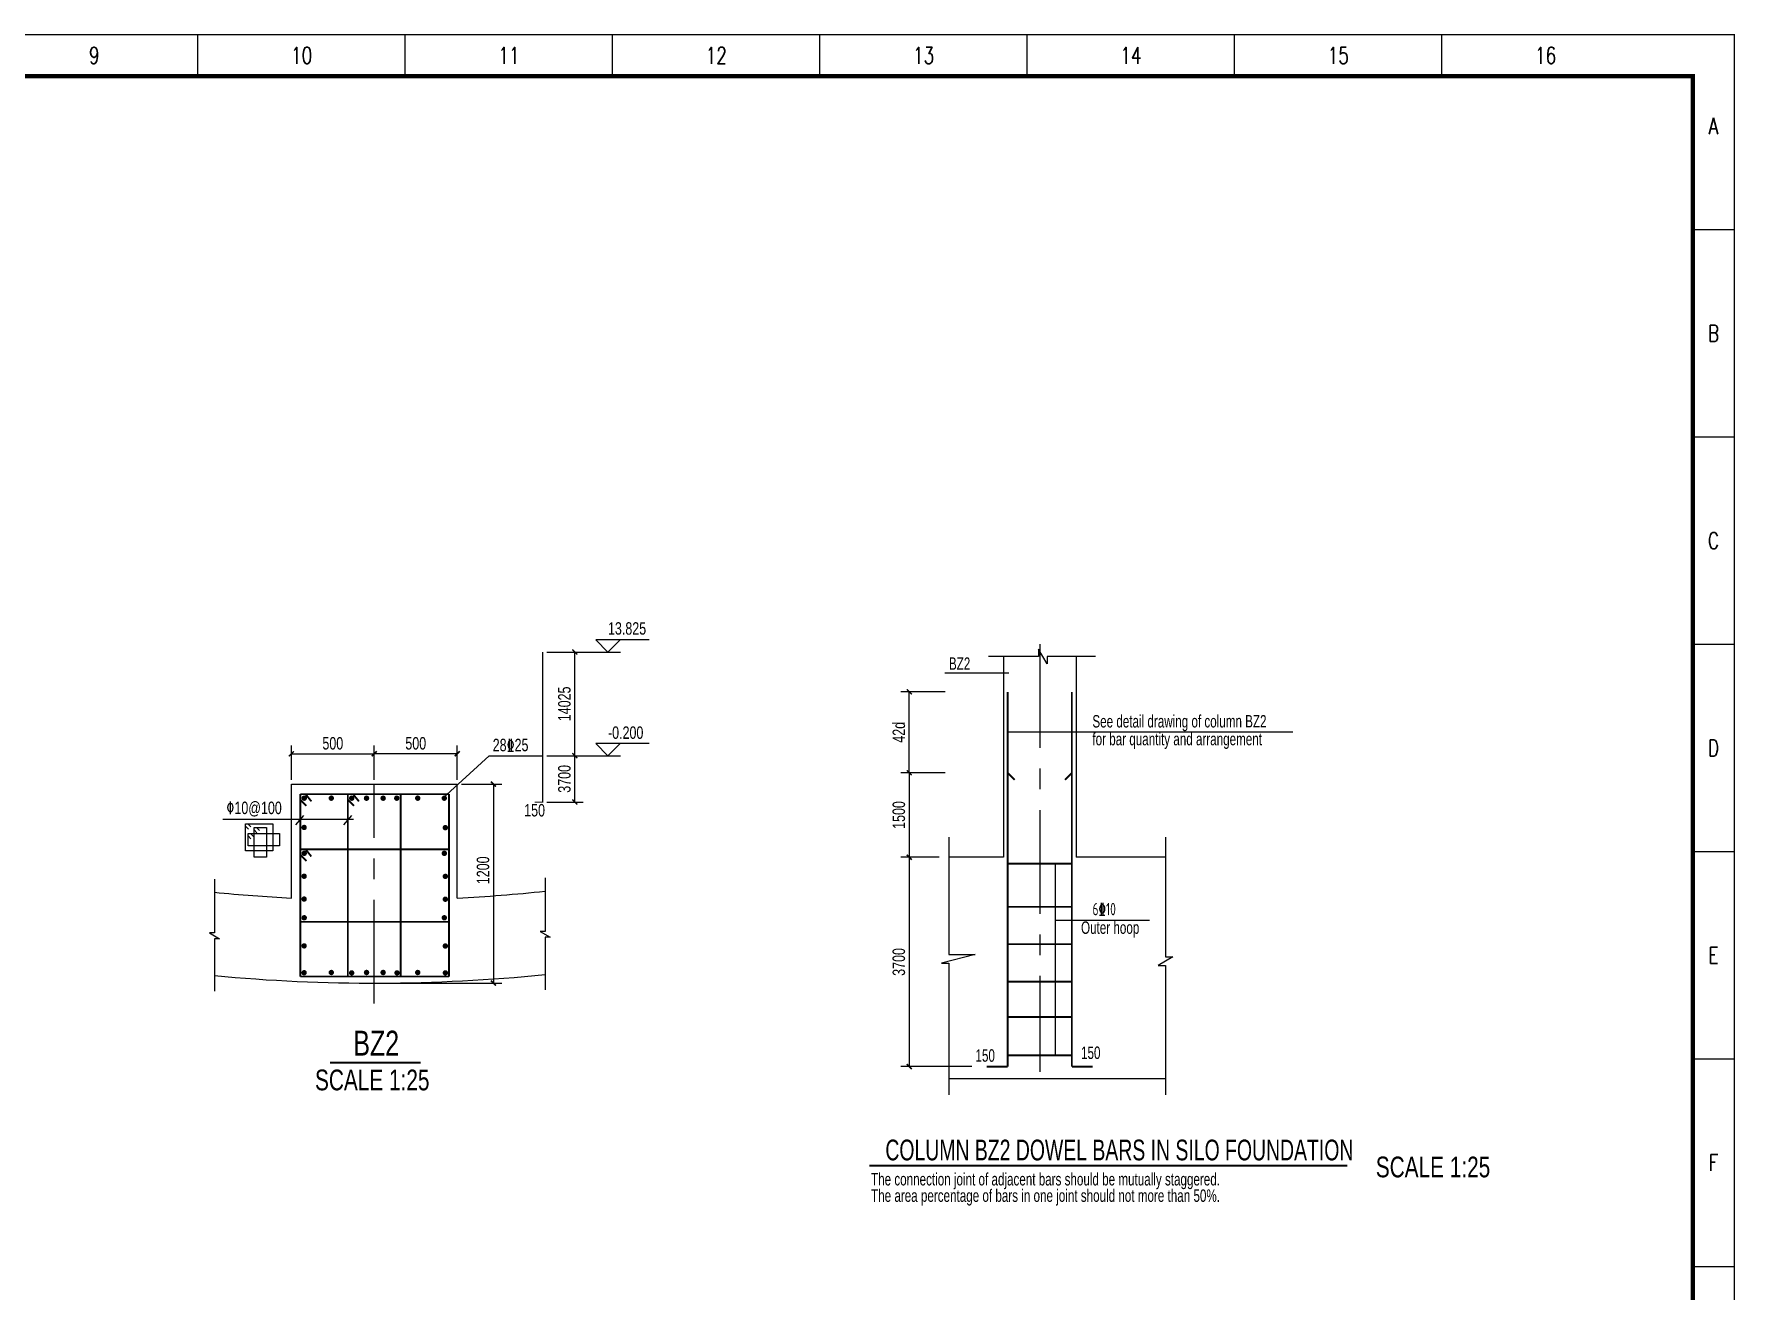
# Model space of a CAD drawing. Extents: x -84745 to 85, y -317996 to 13282.
# Drawn here: x -41629 to -610, y -17030 to 13282 of the extents above; entities that cross this region are included whole.
import ezdxf
from ezdxf.enums import TextEntityAlignment as Align

# ---------------------------------------------------------------- set-up
doc = ezdxf.new("R2010")
doc.units = 0
doc.header["$LTSCALE"] = 2000
doc.header["$MEASUREMENT"] = 0
doc.linetypes.add('CENTER', pattern=[2, 1.25, -0.25, 0.25, -0.25])
doc.layers.get('0').update_dxf_attribs({"linetype": 'CONTINUOUS'})
doc.layers.get('DEFPOINTS').update_dxf_attribs({"linetype": 'CONTINUOUS'})
for name, color, linetype in [('4', 2, 'CONTINUOUS'), ('S_01', 3, 'CONTINUOUS'), ('S_02', 151, 'CENTER'), ('S_04', 2, 'CONTINUOUS'), ('S_05', 7, 'CONTINUOUS'), ('S_06', 1, 'CONTINUOUS'), ('TK', 1, 'CONTINUOUS')]:
    doc.layers.add(name, color=color, linetype=linetype)
doc.styles.add('FS', font='kstxt.shx', dxfattribs={"width": 0.75, "bigfont": 'kshz.shx'})
doc.styles.add('KS', font='kstxt.shx', dxfattribs={"width": 0.75, "bigfont": 'kshz.shx'})
doc.styles.add('TK-HZ', font='txt.shx', dxfattribs={"width": 0.8, "bigfont": 'hztxt.shx'})
doc.styles.add('样3', font='tssdeng.shx', dxfattribs={"width": 0.7, "height": 300, "bigfont": 'tssdchn.shx'})
doc.dimstyles.new('Dim1', dxfattribs={"dimtxt": 300, "dimasz": 120, "dimexe": 200, "dimexo": 100, "dimgap": 100, "dimtad": 1, "dimdec": 0, "dimzin": 14, "dimdsep": 46, "dimtxsty": 'KS', "dimblk": 'ARCHTICK', "dimblk1": 'ARCHTICK', "dimblk2": 'ARCHTICK', "dimcen": -900, "dimclrd": 7, "dimclre": 7, "dimclrt": 2, "dimadec": 0, "dimazin": 0, "dimtfac": 1, "dimtdec": 0, "dimtix": 1, "dimtmove": 2, "dimatfit": 2, "dimfxl": 1, "dimtolj": 1, "dimtzin": 14, "dimarcsym": 0})
doc.dimstyles.new('KS100', dxfattribs={"dimtxt": 300, "dimasz": 120, "dimexe": 200, "dimexo": 100, "dimgap": 100, "dimtad": 1, "dimdec": 0, "dimzin": 14, "dimdsep": 46, "dimtxsty": 'KS', "dimblk": 'ARCHTICK', "dimcen": -900, "dimclrd": 7, "dimclre": 7, "dimclrt": 2, "dimadec": 0, "dimazin": 0, "dimtfac": 1, "dimtdec": 0, "dimtix": 1, "dimtmove": 2, "dimatfit": 2, "dimfxl": 1, "dimtolj": 1, "dimtzin": 14, "dimarcsym": 0})

# ---------------------------------------------------------------- blocks, each defined once
blk = doc.blocks.new('A1-1')
at = {"layer": 'TK', "color": 7}
for p, q in [((47050, 58400), (47050, 59400)), ((52050, 58400), (52050, 59400)), ((57050, 58400), (57050, 59400)), ((62050, 58400), (62050, 59400)), ((67050, 58400), (67050, 59400)), ((72050, 58400), (72050, 59400)), ((77050, 58400), (77050, 59400)), ((83100, 54700), (84100, 54700)), ((83100, 49700), (84100, 49700)), ((83100, 44700), (84100, 44700)), ((83100, 39700), (84100, 39700)), ((83100, 34700), (84100, 34700)), ((83100, 29700), (84100, 29700))]:
    blk.add_line(p, q, dxfattribs=at)
for points, const_width in [([(0, 0), (84100, 0), (84100, 59400), (3.637978807091713e-12, 59400)], 35), ([(2500, 999.9999999999997), (83100, 999.9999999999997), (83100, 58400), (2500.000000000004, 58400)], 100)]:
    blk.add_lwpolyline(points, close=True, dxfattribs=dict(at, const_width=const_width))
at = {"layer": 'TK', "color": 7, "style": 'TK-HZ', "width": 0.75}
for s, p in [('9', (44550, 58900)), ('10', (49550, 58900)), ('11', (54550, 58900)), ('12', (59550, 58900)), ('13', (64550, 58900)), ('14', (69550, 58900)), ('15', (74550, 58900)), ('16', (79550, 58900)), ('A', (83600, 57200)), ('B', (83600, 52200)), ('C', (83600, 47200)), ('D', (83600, 42200)), ('E', (83600, 37200)), ('F', (83600, 32200))]:
    blk.add_text(s, height=400, dxfattribs=at).set_placement(p, align=Align.MIDDLE_CENTER)
blk = doc.blocks.new('_ArchTick')
at = {"color": 0, "linetype": 'ByBlock', "const_width": 0.3}
blk.add_lwpolyline([(-0.5, -0.5), (0.5, 0.5)], dxfattribs=at)
blk = doc.blocks.new('*D200')
at = {"color": 7, "lineweight": -2, "transparency": 16777216}
for p, q in [((-29262.84580499032, -1622.871120600812), (-28387.79307504097, -1622.871120600812)), ((-28587.79307504097, -4121.174568042476), (-28587.79307504097, -1622.871120600812)), ((-29262.84580499032, -4121.174568042476), (-28387.79307504097, -4121.174568042476))]:
    blk.add_line(p, q, dxfattribs=at)
at = {"layer": 'DEFPOINTS', "color": 0, "transparency": 16777216}
for p in [(-29362.84580499032, -1622.871120600812), (-28587.79307504097, -1622.871120600812), (-29362.84580499032, -4121.174568042476)]:
    blk.add_point(p, dxfattribs=at)
at = {"color": 7, "linetype": 'ByBlock', "lineweight": -2, "transparency": 16777216, "xscale": 120, "yscale": 120, "zscale": 120}
for p, rotation in [((-28587.79307504097, -1622.871120600812), 90), ((-28587.79307504097, -4121.174568042476), 270)]:
    blk.add_blockref('_ArchTick', p, dxfattribs=dict(at, rotation=rotation))
at = {"color": 2, "transparency": 16777216, "insert": (-28837.79307504097, -2872.022844321644), "char_height": 300, "attachment_point": 5, "rotation": 90, "style": 'KS'}
blk.add_mtext('\\A1;14025', dxfattribs=at)
blk = doc.blocks.new('*D201')
at = {"color": 7, "lineweight": -2, "transparency": 16777216}
for p, q in [((-29262.84580499032, -4121.174568042476), (-28387.79307504097, -4121.174568042476)), ((-28587.79307504097, -5239.601133816261), (-28587.79307504097, -4121.174568042476)), ((-29262.84580499032, -5239.601133816261), (-28387.79307504097, -5239.601133816261))]:
    blk.add_line(p, q, dxfattribs=at)
at = {"layer": 'DEFPOINTS', "color": 0, "transparency": 16777216}
for p in [(-29362.84580499032, -4121.174568042476), (-28587.79307504097, -4121.174568042476), (-29362.84580499032, -5239.601133816261)]:
    blk.add_point(p, dxfattribs=at)
at = {"color": 7, "linetype": 'ByBlock', "lineweight": -2, "transparency": 16777216, "xscale": 120, "yscale": 120, "zscale": 120}
for p, rotation in [((-28587.79307504097, -4121.174568042476), 90), ((-28587.79307504097, -5239.601133816261), 270)]:
    blk.add_blockref('_ArchTick', p, dxfattribs=dict(at, rotation=rotation))
at = {"color": 2, "transparency": 16777216, "insert": (-28837.79307504097, -4680.387850929368), "char_height": 300, "attachment_point": 5, "rotation": 90, "style": 'KS'}
blk.add_mtext('\\A1;3700', dxfattribs=at)
blk = doc.blocks.new('*D202')
at = {"layer": 'DEFPOINTS', "color": 0, "transparency": 16777216}
for p in [(-33423.91934499243, -4075.15155974132), (-35423.91934500081, -4805.136614633109), (-33423.91934499243, -4805.136614633109)]:
    blk.add_point(p, dxfattribs=at)
at = {"layer": 'S_05', "color": 7, "lineweight": -2, "transparency": 16777216}
for p, q in [((-35423.91934500081, -4705.136614633109), (-35423.91934500081, -3875.15155974132)), ((-35423.91934500081, -4075.15155974132), (-33423.91934499243, -4075.15155974132)), ((-33423.91934499243, -4705.136614633109), (-33423.91934499243, -3875.15155974132))]:
    blk.add_line(p, q, dxfattribs=at)
at = {"layer": 'S_05', "color": 7, "linetype": 'ByBlock', "lineweight": -2, "transparency": 16777216, "xscale": 120, "yscale": 120, "zscale": 120, "rotation": 180}
blk.add_blockref('_ArchTick', (-35423.91934500081, -4075.15155974132), dxfattribs=at)
at = {"layer": 'S_05', "color": 7, "linetype": 'ByBlock', "lineweight": -2, "transparency": 16777216, "xscale": 120, "yscale": 120, "zscale": 120}
blk.add_blockref('_ArchTick', (-33423.91934499243, -4075.15155974132), dxfattribs=at)
at = {"layer": 'S_05', "color": 2, "transparency": 16777216, "insert": (-34423.91934499662, -3825.15155974132), "char_height": 300, "attachment_point": 5, "style": 'KS'}
blk.add_mtext('\\A1;500', dxfattribs=at)
blk = doc.blocks.new('*D203')
at = {"layer": 'DEFPOINTS', "color": 0, "transparency": 16777216}
for p in [(-33423.91934499243, -4075.15155974132), (-33423.91934499243, -4805.136614633109), (-31423.91934504551, -4805.136614633109)]:
    blk.add_point(p, dxfattribs=at)
at = {"layer": 'S_05', "color": 7, "lineweight": -2, "transparency": 16777216}
for p, q in [((-33423.91934499243, -4705.136614633109), (-33423.91934499243, -3875.15155974132)), ((-31423.91934504551, -4075.15155974132), (-33423.91934499243, -4075.15155974132)), ((-31423.91934504551, -4705.136614633109), (-31423.91934504551, -3875.15155974132))]:
    blk.add_line(p, q, dxfattribs=at)
at = {"layer": 'S_05', "color": 7, "linetype": 'ByBlock', "lineweight": -2, "transparency": 16777216, "xscale": 120, "yscale": 120, "zscale": 120, "rotation": 180}
blk.add_blockref('_ArchTick', (-33423.91934499243, -4075.15155974132), dxfattribs=at)
at = {"layer": 'S_05', "color": 7, "linetype": 'ByBlock', "lineweight": -2, "transparency": 16777216, "xscale": 120, "yscale": 120, "zscale": 120}
blk.add_blockref('_ArchTick', (-31423.91934504551, -4075.15155974132), dxfattribs=at)
at = {"layer": 'S_05', "color": 2, "transparency": 16777216, "insert": (-32423.91934501897, -3825.15155974132), "char_height": 300, "attachment_point": 5, "style": 'KS'}
blk.add_mtext('\\A1;500', dxfattribs=at)
blk = doc.blocks.new('*D204')
at = {"layer": 'DEFPOINTS', "color": 0, "transparency": 16777216}
for p in [(-31423.91934500081, -4805.136614633109), (-33423.91934499243, -9605.136614698302), (-30550.69335088232, -9605.136614698302)]:
    blk.add_point(p, dxfattribs=at)
at = {"layer": 'S_05', "color": 7, "lineweight": -2, "transparency": 16777216}
for p, q in [((-31323.91934500081, -4805.136614633109), (-30350.69335088232, -4805.136614633109)), ((-30550.69335088232, -4805.136614633109), (-30550.69335088232, -9605.136614698302)), ((-33323.91934499243, -9605.136614698302), (-30350.69335088232, -9605.136614698302))]:
    blk.add_line(p, q, dxfattribs=at)
at = {"layer": 'S_05', "color": 7, "linetype": 'ByBlock', "lineweight": -2, "transparency": 16777216, "xscale": 120, "yscale": 120, "zscale": 120}
for p, rotation in [((-30550.69335088232, -4805.136614633109), 90), ((-30550.69335088232, -9605.136614698302), 270)]:
    blk.add_blockref('_ArchTick', p, dxfattribs=dict(at, rotation=rotation))
at = {"layer": 'S_05', "color": 2, "transparency": 16777216, "insert": (-30800.69335088232, -6885.636614665706), "char_height": 300, "attachment_point": 5, "rotation": 90, "style": 'KS'}
blk.add_mtext('\\A1;1200', dxfattribs=at)
blk = doc.blocks.new('*D232')
at = {"color": 7, "lineweight": -2, "transparency": 16777216}
for p, q in [((-19659.14706230116, -2581.954195598311), (-20722.54458321491, -2581.954195598311)), ((-20522.54458321491, -4533.059366795522), (-20522.54458321491, -2581.954195598311)), ((-19659.14706230116, -4533.059366795522), (-20722.54458321491, -4533.059366795522))]:
    blk.add_line(p, q, dxfattribs=at)
at = {"layer": 'DEFPOINTS', "color": 0, "transparency": 16777216}
for p in [(-20522.54458321491, -2581.954195598311), (-19559.14706230116, -2581.954195598311), (-19559.14706230116, -4533.059366795522)]:
    blk.add_point(p, dxfattribs=at)
at = {"color": 7, "linetype": 'ByBlock', "lineweight": -2, "transparency": 16777216, "xscale": 120, "yscale": 120, "zscale": 120}
for p, rotation in [((-20522.54458321491, -2581.954195598311), 90), ((-20522.54458321491, -4533.059366795522), 270)]:
    blk.add_blockref('_ArchTick', p, dxfattribs=dict(at, rotation=rotation))
at = {"color": 2, "transparency": 16777216, "insert": (-20772.54458321491, -3557.506781196917), "char_height": 300, "attachment_point": 5, "rotation": 90, "style": 'KS'}
blk.add_mtext('\\A1;42d', dxfattribs=at)
blk = doc.blocks.new('*D233')
at = {"color": 7, "lineweight": -2, "transparency": 16777216}
for p, q in [((-19653.55653239926, -4533.059366795522), (-20722.54458321491, -4533.059366795522)), ((-20522.54458321491, -4533.059366795522), (-20522.54458321491, -6571.001437895055)), ((-19804.28787149507, -6571.001437895055), (-20722.54458321491, -6571.001437895055))]:
    blk.add_line(p, q, dxfattribs=at)
at = {"layer": 'DEFPOINTS', "color": 0, "transparency": 16777216}
for p in [(-19553.55653239926, -4533.059366795522), (-20522.54458321491, -6571.001437895055), (-19704.28787149507, -6571.001437895055)]:
    blk.add_point(p, dxfattribs=at)
at = {"color": 7, "linetype": 'ByBlock', "lineweight": -2, "transparency": 16777216, "xscale": 120, "yscale": 120, "zscale": 120}
for p, rotation in [((-20522.54458321491, -4533.059366795522), 90), ((-20522.54458321491, -6571.001437895055), 270)]:
    blk.add_blockref('_ArchTick', p, dxfattribs=dict(at, rotation=rotation))
at = {"color": 2, "transparency": 16777216, "insert": (-20772.54458321491, -5552.030402345288), "char_height": 300, "attachment_point": 5, "rotation": 90, "style": 'KS'}
blk.add_mtext('\\A1;1500', dxfattribs=at)
blk = doc.blocks.new('*D234')
at = {"color": 7, "lineweight": -2, "transparency": 16777216}
for p, q in [((-20384.38358968211, -6571.001437895055), (-20722.54458321491, -6571.001437895055)), ((-20522.54458321491, -6571.001437895055), (-20522.54458321491, -11620.39545293579)), ((-19010.58822520969, -11620.39545293579), (-20722.54458321491, -11620.39545293579))]:
    blk.add_line(p, q, dxfattribs=at)
at = {"layer": 'DEFPOINTS', "color": 0, "transparency": 16777216}
for p in [(-20284.38358968211, -6571.001437895055), (-20522.54458321491, -11620.39545293579), (-18910.58822520969, -11620.39545293579)]:
    blk.add_point(p, dxfattribs=at)
at = {"color": 7, "linetype": 'ByBlock', "lineweight": -2, "transparency": 16777216, "xscale": 120, "yscale": 120, "zscale": 120}
for p, rotation in [((-20522.54458321491, -6571.001437895055), 90), ((-20522.54458321491, -11620.39545293579), 270)]:
    blk.add_blockref('_ArchTick', p, dxfattribs=dict(at, rotation=rotation))
at = {"color": 2, "transparency": 16777216, "insert": (-20772.54458321491, -9095.69844541542), "char_height": 300, "attachment_point": 5, "rotation": 90, "style": 'KS'}
blk.add_mtext('\\A1;3700', dxfattribs=at)

msp = doc.modelspace()

# ---------------------------------------------------------------- linework, layer by layer
for p, q in [((-33925.66920702211, -5662.145241399379), (-37076.01085019978, -5662.145241398972)), ((-16998.75033135339, -11348.72567707735), (-16998.75033135339, -6725.746024280026)), ((-16998.75033135339, -8087.042622105913), (-14726.91314678662, -8087.042622105913))]:
    msp.add_line(p, q)
at = {"layer": 'S_01'}
for p, q in [((-18251.2893898168, -1729.462080815047), (-18251.28938981599, -6571.001437895055)), ((-16501.28938981657, -1729.462080814406), (-16501.28938981611, -6571.001437895055)), ((-35423.9193449901, -4805.136614632935), (-31423.9193449901, -4805.136614632935)), ((-35423.9193449901, -7554.342451665401), (-35423.9193449901, -4805.136614632876)), ((-31423.9193449901, -7554.342451665401), (-31423.9193449901, -4805.136614632876)), ((-18251.28938981599, -6571.001437895055), (-19565.69706039055, -6571.001437895055)), ((-14344.03477078815, -6571.001437895055), (-16501.28938981611, -6571.001437895055)), ((-14344.03477078815, -11916.69742261471), (-19565.69706039055, -11916.69742261471))]:
    msp.add_line(p, q, dxfattribs=at)
for points, const_width in [([(-34489.05376100918, -11522.21043167574), (-32308.57737743394, -11522.21043167574)], 45), ([(-21481.6419429467, -14009.36543576671), (-9960.919927445177, -14009.36543576671)], 43.3342)]:
    msp.add_lwpolyline(points, dxfattribs=dict(at, const_width=const_width))
for radius, start, end in [(39400, 264.3893886411607, 267.090334316262), (39400, 272.909665683738, 276.0015546110901), (41400, 264.6612400279488, 275.7106357974658)]:
    msp.add_arc((-33423.9193449901, 31794.86338530158), radius, start, end, dxfattribs=at)
at = {"layer": 'S_02'}
for p, q in [((-17376.28938981634, -1432.707620407044), (-17376.28938979445, -11746.41347549729, 8.076976473836539e-08)), ((-33423.9193449901, -10098.52947549327), (-33423.9193449901, -4805.136614632876))]:
    msp.add_line(p, q, dxfattribs=at)
at = {"layer": 'S_04'}
for p, q in [((-18123.01261269836, -2130.741619933742), (-19660.97235844326, -2130.741619933742)), ((-18151.28938981704, -3549.47979023086), (-11273.22149634629, -3549.47979023086)), ((-31767.34023645386, -5146.367846304867), (-30655.58742919802, -4121.174568042592)), ((-30655.58742919802, -4121.174568042592), (-29362.84580499032, -4121.174568042592)), ((-35314.98872022476, -5787.497904365151), (-35119.39520551223, -5562.239764881404)), ((-34157.73016537405, -5787.497904365151), (-33962.13665068481, -5562.239764881404))]:
    msp.add_line(p, q, dxfattribs=at)
for points in [[(-28587.79307504097, -1622.871120600812), (-27487.79307504097, -1622.871120600812)], [(-26790.8082269426, -1325.886272502448), (-28084.77792313933, -1325.886272502448), (-27787.79307504097, -1622.871120600812), (-27490.8082269426, -1325.886272502448)], [(-16033.20066089578, -1729.46208081429), (-17199.29537737858, -1729.462080814523), (-17199.29537737858, -1909.462080814523), (-17409.29537737858, -1549.462080814639), (-17409.29537737858, -1729.462080814639), (-18613.34033423312, -1729.462080815105)], [(-26790.8082269426, -3824.189719944578), (-28084.77792313933, -3824.189719944578), (-27787.79307504097, -4121.174568042941), (-27490.8082269426, -3824.189719944578)], [(-28587.79307504097, -4121.174568042941), (-27487.79307504097, -4121.174568042941)], [(-19565.69706039055, -6087.577844116833), (-19565.69706039055, -8917.133602069363), (-18933.03477078815, -8917.133602069363), (-19745.69706039055, -9127.133602069363), (-19565.69706039055, -9127.133602069363), (-19565.69706039055, -12297.15818443718)], [(-14344.03477078815, -6087.577844116833), (-14344.03477078815, -8973.716388269664), (-14164.03477078815, -8973.716388269664), (-14524.03477078815, -9183.716388269664), (-14344.03477078815, -9183.716388269664), (-14344.03477078815, -12297.15818443718)], [(-37275.94770901166, -7102.555402188937), (-37275.94770461396, -8394.335130122457), (-37395.94770461396, -8394.335130648189), (-37155.94770400045, -8534.335129596842), (-37275.94770400045, -8534.335130122457), (-37275.94769960274, -9796.339829512955)], [(-29304.43470775807, -7065.846552061117), (-29304.43470336036, -8357.62627999458), (-29424.43470336036, -8357.626280520311), (-29184.43470274685, -8497.626279468965), (-29304.43470274685, -8497.62627999458), (-29304.43469834915, -9769.555988899458)]]:
    msp.add_lwpolyline(points, dxfattribs=at)
at = {"layer": 'S_06'}
for p, q in [((-36527.22540102788, -5824.35758140418), (-36460.75215844047, -5892.819302136337)), ((-36469.27623266732, -5768.550333088057), (-36399.29305358096, -5840.626986430925)), ((-36467.66948928178, -6054.734933668424), (-36401.19624669437, -6123.196654400581)), ((-36409.72032092122, -5998.927685352301), (-36339.73714183487, -6071.004338695169)), ((-36318.5090022076, -5909.570242762707), (-36252.03575962019, -5978.031963494865)), ((-36260.55983384704, -5853.762994446584), (-36190.57665476068, -5925.839647789453))]:
    msp.add_line(p, q, dxfattribs=at)
for points in [[(-29559.28877276918, -5241.960762665924, 27, 27, 0), (-29362.84580499032, -5241.960762665924, 27, 27, 0), (-29362.84580499032, -1622.871120664142, 27, 27, 0)], [(-16601.28938981564, -11620.39545293579, 44.9999988079071, 44.9999988079071, 0), (-16601.28938981611, -2581.954195598311, 44.9999988079071, 44.9999988079071, 0)], [(-18654.66924179277, -11620.39545294121, 44.9999988079071, 44.9999988079071, 0), (-18151.2893897738, -11620.39545293908, 44.9999988079071, 44.9999988079071, 0)], [(-16097.90953779667, -11620.39545293579, 44.9999988079071, 44.9999988079071, 0), (-16601.28938981564, -11620.39545293579, 44.9999988079071, 44.9999988079071, 0)]]:
    msp.add_lwpolyline(points, format="xyseb", dxfattribs=at)
for points, const_width in [([(-18151.2893898175, -11620.3954529359), (-18151.28938981704, -2581.954195598311)], 44.9999988079071), ([(-18151.28938981727, -4533.059366795522), (-17980.32567677716, -4704.023079835515)], 44.9999988079071), ([(-16595.6988599142, -4533.059366795522), (-16766.66257295431, -4704.023079835515)], 44.9999988079071), ([(-35206.14396112604, -5048.193639833797), (-31621.59837524039, -5048.193639833797)], 45), ([(-35206.14396112604, -9448.036186345238), (-35206.14396112604, -5048.193639833797)], 45), ([(-35206.14396112604, -5185.425457074623), (-35060.54144942207, -5331.027968795821)], 45), ([(-35069.73572082264, -5063.205756291132), (-34940.93482829077, -5223.86226229215)], 45), ([(-34060.01098297635, -9448.036186345238), (-34060.01098297635, -5048.193639833797)], 45), ([(-34060.01098297635, -5185.425457074623), (-33914.40847127238, -5331.027968795821)], 45), ([(-33923.60274267295, -5063.205756291132), (-33794.80185015598, -5223.86226229215)], 45), ([(-32787.82770700851, -9448.036186345238), (-32787.82770700851, -5048.193639833797)], 45), ([(-31621.59837524039, -5048.193639833797), (-31621.59837524039, -9448.036186345238)], 45), ([(-35206.14396112604, -6377.781516491286), (-31621.59837524039, -6377.781516491286)], 45), ([(-35206.14396112604, -6515.013333732579), (-35060.54144942207, -6660.615845453311)], 45), ([(-35069.73572082264, -6392.793632948622), (-34940.93482829077, -6553.45013894964)], 45), ([(-16601.28938981611, -6725.746024280026), (-18151.28938981727, -6725.746024280026)], 44.9999988079071), ([(-16601.28938981611, -7767.057785647394), (-18151.28938981727, -7767.057785647394)], 44.9999988079071), ([(-35206.14396112604, -8129.720306981671), (-31621.59837524039, -8129.720306981671)], 45), ([(-16601.28938981564, -8666.701611183114), (-18151.2893898175, -8666.701611183114)], 44.9999988079071), ([(-31621.59837524039, -9448.036186345238), (-35206.14396112604, -9448.036186345238)], 45), ([(-16601.28938981564, -9572.026190387918), (-18151.2893898175, -9572.026190387918)], 44.9999988079071), ([(-16601.28938981564, -10420.76798339243), (-18151.2893898175, -10420.76798339243)], 44.9999988079071), ([(-16601.28938981564, -11348.72567707735), (-18151.2893898175, -11348.72567707735)], 44.9999988079071)]:
    msp.add_lwpolyline(points, dxfattribs=dict(at, const_width=const_width))
at = {"layer": 'S_06', "const_width": 65}
for points in [[(-35145.49845356686, -5146.367846304867, 1), (-35080.49845358176, -5146.367846304867, 1)], [(-34492.65557403961, -5146.367846304867, 1), (-34427.65557402471, -5146.367846304867, 1)], [(-33999.36547541717, -5146.367846304867, 1), (-33934.36547540226, -5146.367846304867, 1)], [(-33643.5742729018, -5146.367846304867, 1), (-33578.5742729018, -5146.367846304867, 1)], [(-33242.19064749876, -5146.367846304867, 1), (-33177.19064749876, -5146.367846304867, 1)], [(-32913.80685588816, -5146.367846304867, 1), (-32848.80685588816, -5146.367846304867, 1)], [(-32408.54495772818, -5146.367846304867, 1), (-32343.54495774308, -5146.367846304867, 1)], [(-31702.34023646457, -5146.367846304867, -1), (-31767.34023646457, -5146.367846304867, -1)], [(-35147.95198691828, -5852.203013938702, 1), (-35082.95198693318, -5852.203013938702, 1)], [(-31677.18430324835, -5856.127524676584, -1), (-31742.18430323345, -5856.127524676584, -1)], [(-35145.49845356686, -6475.955722962357, 1), (-35080.49845358176, -6475.955722962357, 1)], [(-31702.34023646457, -6475.955722962357, -1), (-31767.34023646457, -6475.955722962357, -1)], [(-35147.95198691828, -7028.390166568421, 1), (-35082.95198693318, -7028.390166568421, 1)], [(-31677.18430324835, -7032.314677306302, -1), (-31742.18430323345, -7032.314677306302, -1)], [(-35147.95198691828, -7579.355530808996, 1), (-35082.95198693318, -7579.355530808996, 1)], [(-31677.18430324835, -7583.280041546877, -1), (-31742.18430323345, -7583.280041546877, -1)], [(-35145.49845356686, -8030.530074355975, 1), (-35080.49845358176, -8030.530074355975, 1)], [(-31702.34023646457, -8030.530074355975, -1), (-31767.34023646457, -8030.530074355975, -1)], [(-35147.95198691828, -8708.032698549181, 1), (-35082.95198693318, -8708.032698549181, 1)], [(-31677.18430324835, -8711.957209287062, -1), (-31742.18430323345, -8711.957209287062, -1)], [(-35147.95198691828, -9355.372176847737, 1), (-35082.95198693318, -9355.372176847737, 1)], [(-34492.65557403961, -9350.037099151257, 1), (-34427.65557402471, -9350.037099151257, 1)], [(-34001.81900876859, -9359.263251924272, 1), (-33936.81900878349, -9359.263251924272, 1)], [(-33643.5742729018, -9350.037099151257, 1), (-33578.5742729018, -9350.037099151257, 1)], [(-33242.19064749876, -9350.037099151257, 1), (-33177.19064749876, -9350.037099151257, 1)], [(-32907.6730224798, -9359.263251924272, 1), (-32842.6730224798, -9359.263251924272, 1)], [(-32408.54495772818, -9350.037099151257, 1), (-32343.54495774308, -9350.037099151257, 1)], [(-31677.18430324835, -9359.296687585618, -1), (-31742.18430323345, -9359.296687585618, -1)]]:
    msp.add_lwpolyline(points, format="xyb", close=True, dxfattribs=at)
at = {"layer": 'S_06'}
for points in [[(-36527.22540102788, -5768.550333088115), (-35869.8256091262, -5768.550333088115), (-35869.8256091262, -6417.831138000707), (-36527.22540102788, -6417.831138000707)], [(-35709.60219967665, -5998.927685352359), (-35709.60219967665, -6296.108666444048), (-36467.66948928178, -6296.108666444048), (-36467.66948928178, -5998.927685352359)], [(-36318.5090022076, -5853.762994446643), (-36021.32802110799, -5853.762994446643), (-36021.32802110799, -6572.114583295614), (-36318.5090022076, -6572.114583295614)]]:
    msp.add_lwpolyline(points, close=True, dxfattribs=at)

# ---------------------------------------------------------------- block references
at = {"layer": 'TK', "color": 7}
msp.add_blockref('A1-1', (-84727.53378691134, -46135.90968126245), dxfattribs=at)

# ---------------------------------------------------------------- texts
at = {"layer": '4', "style": 'KS', "width": 0.75}
for p in [(-34852.58534427902, -12191.63097041969), (-9271.507703123458, -14289.72068272681)]:
    msp.add_text('SCALE 1:25', height=500, dxfattribs=at).set_placement(p)
at = {"layer": 'S_01', "style": 'KS', "width": 0.7}
msp.add_text('COLUMN BZ2 DOWEL BARS IN SILO FOUNDATION', height=500, dxfattribs=at).set_placement((-21098.78608273877, -13880.50829892642))
at = {"layer": 'S_04'}
for s, height, style, width, p in [('13.825', 300, 'KS', 0.75, (-27787.79307504097, -1202.871120600812)), ('See detail drawing of column BZ2', 300, 'KS', 0.7, (-16106.03178521385, -3441.779818427396)), ('-0.200', 300, 'KS', 0.75, (-27787.79307504097, -3715.174568042941)), ('for bar quantity and arrangement', 300, 'KS', 0.7, (-16106.03178521385, -3870.450578886896)), ('28%%13225', 300, 'FS', 0.75, (-30567.59796924289, -4014.298211989368)), ('%%13010@100', 300, 'FS', 0.75, (-36989.58316504704, -5529.670125220287)), ('150', 300, 'KS', 0.75, (-29808.50582721917, -5586.650221617859)), ('6%%13210', 300, '样3', 0.7, (-16102.99675313429, -7971.269107156662)), ('Outer hoop', 300, 'KS', 0.7, (-16380.02001197449, -8418.09176790481)), ('BZ2', 600, 'FS', 0.75, (-33928.66891208011, -11353.73824482163)), ('150', 300, 'KS', 0.7, (-18925.56663131238, -11501.92698081284)), ('150', 300, 'KS', 0.7, (-16380.02001197449, -11435.40552452947)), (' The connection joint of adjacent bars should be mutually staggered.', 300, 'KS', 0.7, (-21521.58525697723, -14485.77016576206)), (' The area percentage of bars in one joint should not more than 50%%%.', 300, 'KS', 0.7, (-21521.58525697723, -14881.46636151256))]:
    msp.add_text(s, height=height, dxfattribs=dict(at, style=style, width=width)).set_placement(p)
at = {"layer": 'S_04', "style": 'KS', "width": 0.7}
msp.add_text('BZ2', height=300, rotation=2.258872743922551e-06, dxfattribs=at).set_placement((-19565.94787322399, -2050.60979198926))

# ---------------------------------------------------------------- dimensions: what is measured, and where the dimension line sits
for base, p1, p2, text, dimstyle, override, picture, middle in [((-28587.79307504097, -1622.871120600812), (-29362.84580499032, -4121.174568042476), (-29362.84580499032, -1622.871120600812), '14025', 'KS100', {"dimlfac": 0.25}, '*D200', (-28837.79307504097, -2872.022844321644)), ((-28587.79307504097, -4121.174568042476), (-29362.84580499032, -5239.601133816261), (-29362.84580499032, -4121.174568042476), '3700', 'KS100', {"dimlfac": 0.25}, '*D201', (-28837.79307504097, -4680.387850929368)), ((-20522.54458321491, -11620.39545293579), (-20284.38358968211, -6571.001437895055), (-18910.58822520969, -11620.39545293579), '3700', 'Dim1', {"dimlfac": 0.4}, '*D234', (-20772.54458321491, -9095.69844541542))]:
    dim = msp.add_linear_dim(base=base, p1=p1, p2=p2, angle=90, text=text, dimstyle=dimstyle, override=override)
    dim.commit()
    dim.dimension.update_dxf_attribs({"geometry": picture, "text_midpoint": middle})
for base, p1, p2, text, picture, middle in [((-20522.54458321491, -2581.954195598311), (-19559.14706230116, -4533.059366795522), (-19559.14706230116, -2581.954195598311), '42d', '*D232', (-20772.54458321491, -3557.506781196917)), ((-20522.54458321491, -6571.001437895055), (-19553.55653239926, -4533.059366795522), (-19704.28787149507, -6571.001437895055), '1500', '*D233', (-20772.54458321491, -5552.030402345288))]:
    dim = msp.add_linear_dim(base=base, p1=p1, p2=p2, angle=90, text=text, dimstyle='KS100')
    dim.commit()
    dim.dimension.update_dxf_attribs({"geometry": picture, "text_midpoint": middle})
at = {"layer": 'S_05'}
for p1, picture, middle in [((-35423.91934500081, -4805.136614633109), '*D202', (-34423.91934499662, -3825.15155974132)), ((-31423.91934504551, -4805.136614633109), '*D203', (-32423.91934501897, -3825.15155974132))]:
    dim = msp.add_linear_dim(base=(-33423.91934499243, -4075.15155974132), p1=p1, p2=(-33423.91934499243, -4805.136614633109), dimstyle='KS100', override={"dimlfac": 0.25}, dxfattribs=at)
    dim.commit()
    dim.dimension.update_dxf_attribs({"geometry": picture, "text_midpoint": middle})
dim = msp.add_linear_dim(base=(-30550.69335088232, -9605.136614698302), p1=(-31423.91934500081, -4805.136614633109), p2=(-33423.91934499243, -9605.136614698302), angle=90, dimstyle='KS100', override={"dimlfac": 0.25}, dxfattribs=at)
dim.commit()
dim.dimension.update_dxf_attribs({"geometry": '*D204', "text_midpoint": (-30800.69335088232, -6885.636614665706), "dimtype": 160})

doc.saveas('drawing.dxf')
